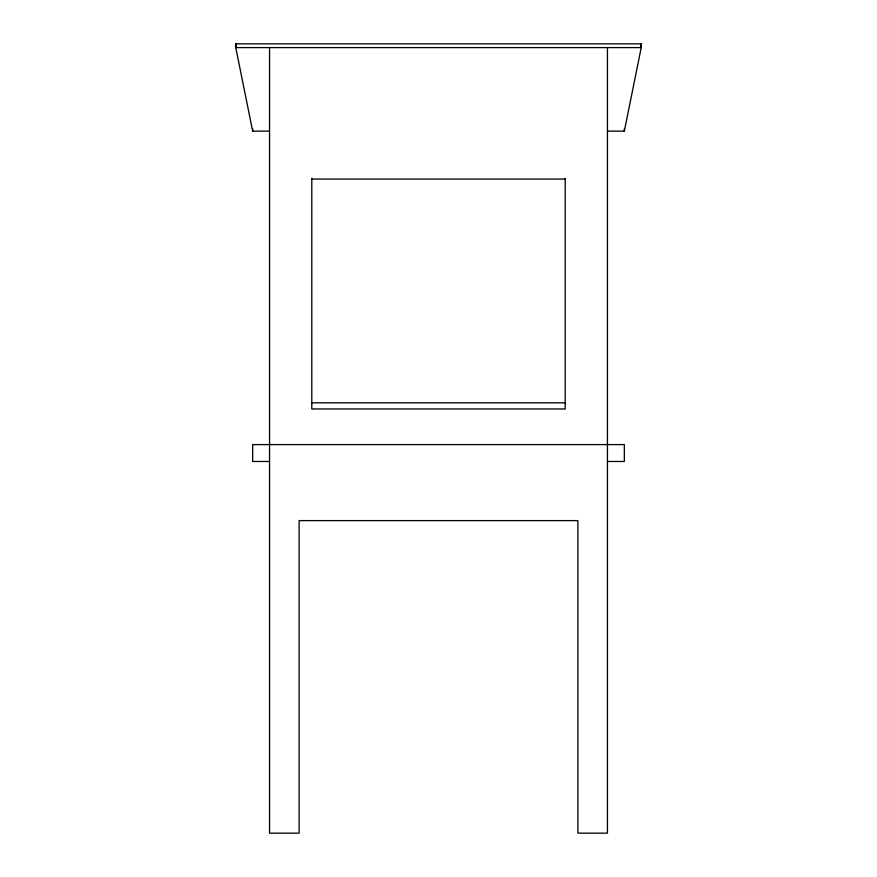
<?xml version="1.0" encoding="UTF-8"?>
<svg xmlns="http://www.w3.org/2000/svg" width="877" height="877" viewBox="0 0 877 877"><rect width="100%" height="100%" fill="white"/><g stroke="black" fill="none" stroke-linecap="round" stroke-linejoin="round"><path stroke-width="1.32" d="M640.692 46.503L641.23 43.85L235.77 43.85L235.77 47.588L252.664 131.133L269.557 131.133M607.443 131.133L624.336 131.133L641.23 47.588L641.23 43.85M235.77 47.588L641.23 47.588M311.795 179.061L565.205 179.061M311.795 402.817L565.205 402.817M269.557 461.488L252.664 461.488L252.664 444.595L624.336 444.595L624.336 461.488L607.443 461.488M235.77 43.85L236.308 46.503M624.336 128.645L624.336 131.133M607.443 47.588L607.443 833.15L577.877 833.15L577.877 520.609L299.123 520.609L299.123 833.15L269.557 833.15L269.557 47.588M565.205 178.382L565.205 408.967L311.795 408.967L311.795 178.382M252.664 128.645L252.664 131.133"/></g></svg>
